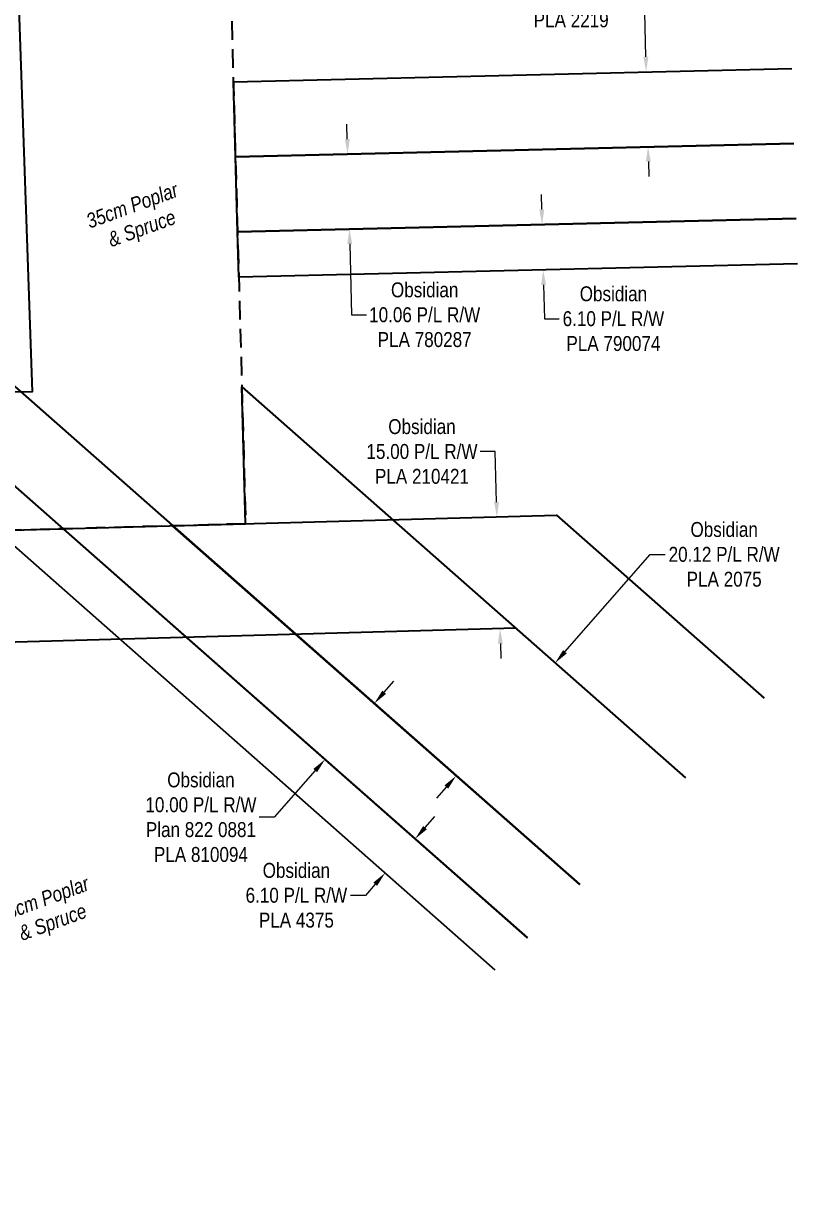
# Model space of a CAD drawing. Extents: x 623995 to 631000, y 5840139 to 5844688.
# Drawn here: x 630481 to 631000, y 5840557 to 5841346 of the extents above; entities that cross this region are included whole.
import ezdxf

# ---------------------------------------------------------------- set-up
doc = ezdxf.new("R2010")
doc.units = 0
doc.header["$LTSCALE"] = 5
doc.header["$PDSIZE"] = 0.5
doc.linetypes.add('foc-ACCESSROAD', pattern=[3.75, 2.5, -1.25])
doc.layers.get('Defpoints').update_dxf_attribs({"color": 9})
for name, color, linetype in [('C-RW', 13, 'Continuous'), ('C-WS', 13, 'foc-ACCESSROAD'), ('T-BUSH-T', 110, 'Continuous')]:
    doc.layers.add(name, color=color, linetype=linetype)
doc.layers.add('C-RW-T', color=13, linetype='Continuous', lineweight=9)
doc.styles.add('80CG', font='ARIALN.TTF', dxfattribs={"height": 10})
doc.styles.add('80L', font='ARIALN.TTF', dxfattribs={"height": 10})
doc.dimstyles.new('Compass 5 000', dxfattribs={"dimscale": 5, "dimtxt": 9, "dimasz": 2, "dimexe": 0.2, "dimexo": 0.0625, "dimgap": 0.5, "dimtad": 0, "dimtih": 1, "dimtoh": 1, "dimzin": 0, "dimdsep": 46, "dimtxsty": '80CG', "dimcen": 0.1, "dimse1": 1, "dimse2": 1, "dimclrd": 256, "dimclrt": 256, "dimaunit": 1, "dimadec": 4, "dimazin": 0, "dimtfac": 0.06, "dimtofl": 0, "dimtmove": 0, "dimatfit": 1, "dimfxl": 0.2, "dimtolj": 1, "dimtzin": 0, "dimlwd": -1, "dimarcsym": 0})

# ---------------------------------------------------------------- blocks, each defined once
blk = doc.blocks.new('*D702')
at = {"layer": 'C-RW-T', "transparency": 16777216}
for p, q in [((630797.34, 5841059.26), (630787.34, 5841059.26)), ((630798.27, 5841025.45), (630797.34, 5841059.26)), ((630800.86, 5840930.51), (630801.13, 5840920.51))]:
    blk.add_line(p, q, dxfattribs=at)
for points in [[(630799.93, 5841025.49), (630796.6, 5841025.4), (630798.54, 5841015.45)], [(630802.53, 5840930.55), (630799.19, 5840930.46), (630800.59, 5840940.5)]]:
    blk.add_solid(points, dxfattribs=at)
at = {"layer": 'Defpoints', "color": 0, "transparency": 16777216}
for p in [(630767.28, 5841014.6), (630798.54, 5841015.45), (630769.33, 5840939.65)]:
    blk.add_point(p, dxfattribs=at)
at = {"layer": 'C-RW-T', "transparency": 16777216, "insert": (630748.26, 5841059.26), "char_height": 10, "attachment_point": 5, "style": '80CG'}
blk.add_mtext('\\A1;Obsidian\\P15.00 P/L R/W\\PPLA 210421', dxfattribs=at)
blk = doc.blocks.new('*D703')
at = {"layer": 'C-RW-T', "transparency": 16777216}
for p, q in [((630722.88, 5840897.88), (630729.49, 5840905.38)), ((630676.63, 5840845.36), (630649.08, 5840814.08)), ((630649.08, 5840814.08), (630639.08, 5840814.08))]:
    blk.add_line(p, q, dxfattribs=at)
for points in [[(630721.63, 5840898.98), (630724.13, 5840896.78), (630716.27, 5840890.37)], [(630675.37, 5840846.46), (630677.88, 5840844.26), (630683.23, 5840852.86)]]:
    blk.add_solid(points, dxfattribs=at)
at = {"layer": 'Defpoints', "color": 0, "transparency": 16777216}
for p in [(630721.82, 5840885.48), (630683.23, 5840852.86), (630688.79, 5840847.97)]:
    blk.add_point(p, dxfattribs=at)
at = {"layer": 'C-RW-T', "transparency": 16777216, "insert": (630599.99, 5840814.08), "char_height": 10, "attachment_point": 5, "style": '80CG'}
blk.add_mtext('\\A1;Obsidian\\P10.00 P/L R/W\\PPlan 822 0881\\PPLA 810094', dxfattribs=at)
blk = doc.blocks.new('*D705')
at = {"layer": 'C-RW-T', "transparency": 16777216}
for p, q in [((630750.3, 5840807.13), (630756.91, 5840814.63)), ((630716.93, 5840769.24), (630710.32, 5840761.73)), ((630710.32, 5840761.73), (630700.32, 5840761.73))]:
    blk.add_line(p, q, dxfattribs=at)
for points in [[(630749.05, 5840808.23), (630751.55, 5840806.03), (630743.69, 5840799.62)], [(630715.68, 5840770.34), (630718.18, 5840768.14), (630723.54, 5840776.74)]]:
    blk.add_solid(points, dxfattribs=at)
at = {"layer": 'Defpoints', "color": 0, "transparency": 16777216}
for p in [(630748.36, 5840795.51), (630723.54, 5840776.74), (630728.21, 5840772.63)]:
    blk.add_point(p, dxfattribs=at)
at = {"layer": 'C-RW-T', "transparency": 16777216, "insert": (630664.01, 5840761.73), "char_height": 10, "attachment_point": 5, "style": '80CG'}
blk.add_mtext('\\A1;Obsidian\\P6.10 P/L R/W\\PPLA 4375', dxfattribs=at)
blk = doc.blocks.new('*D706')
at = {"layer": 'C-RW-T', "transparency": 16777216}
for p, q in [((630897.43, 5841365.32), (630887.43, 5841365.32)), ((630898.42, 5841323.95), (630897.43, 5841365.32)), ((630900.11, 5841253.65), (630900.35, 5841243.65))]:
    blk.add_line(p, q, dxfattribs=at)
for points in [[(630900.09, 5841323.99), (630896.76, 5841323.91), (630898.66, 5841313.95)], [(630901.77, 5841253.69), (630898.44, 5841253.61), (630899.87, 5841263.64)]]:
    blk.add_solid(points, dxfattribs=at)
at = {"layer": 'Defpoints', "color": 0, "transparency": 16777216}
for p in [(630892.27, 5841313.8), (630898.66, 5841313.95), (630893.48, 5841263.49)]:
    blk.add_point(p, dxfattribs=at)
at = {"layer": 'C-RW-T', "transparency": 16777216, "insert": (630848.34, 5841365.32), "char_height": 10, "attachment_point": 5, "style": '80CG'}
blk.add_mtext('\\A1;Obsidian\\P10.06 P/L R/W\\PPLA 2219', dxfattribs=at)
blk = doc.blocks.new('*D709')
at = {"layer": 'C-RW-T', "transparency": 16777216}
for p, q in [((630844.16, 5840925.05), (630901.41, 5840990.3)), ((630901.41, 5840990.3), (630911.41, 5840990.3)), ((630764.59, 5840834.36), (630757.99, 5840826.84))]:
    blk.add_line(p, q, dxfattribs=at)
for points in [[(630842.91, 5840926.15), (630845.41, 5840923.95), (630837.56, 5840917.53)], [(630763.33, 5840835.46), (630765.84, 5840833.26), (630771.18, 5840841.87)]]:
    blk.add_solid(points, dxfattribs=at)
at = {"layer": 'Defpoints', "color": 0, "transparency": 16777216}
for p in [(630837.56, 5840917.53), (630879.73, 5840880.54), (630813.35, 5840804.88)]:
    blk.add_point(p, dxfattribs=at)
at = {"layer": 'C-RW-T', "transparency": 16777216, "insert": (630950.95, 5840990.3), "char_height": 10, "attachment_point": 5, "style": '80CG'}
blk.add_mtext('\\A1;Obsidian\\P20.12 P/L R/W\\PPLA 2075', dxfattribs=at)
blk = doc.blocks.new('*D714')
at = {"layer": 'C-RW-T', "transparency": 16777216}
for p, q in [((630698.16, 5841268.73), (630697.92, 5841278.73)), ((630699.85, 5841198.43), (630700.98, 5841150.95)), ((630700.98, 5841150.95), (630710.98, 5841150.95))]:
    blk.add_line(p, q, dxfattribs=at)
for points in [[(630699.83, 5841268.77), (630696.5, 5841268.69), (630698.4, 5841258.73)], [(630701.51, 5841198.47), (630698.18, 5841198.39), (630699.61, 5841208.42)]]:
    blk.add_solid(points, dxfattribs=at)
at = {"layer": 'Defpoints', "color": 0, "transparency": 16777216}
for p in [(630723.71, 5841259.34), (630699.61, 5841208.42), (630724.91, 5841209.03)]:
    blk.add_point(p, dxfattribs=at)
at = {"layer": 'C-RW-T', "transparency": 16777216, "insert": (630750.07, 5841150.95), "char_height": 10, "attachment_point": 5, "style": '80CG'}
blk.add_mtext('\\A1;Obsidian\\P10.06 P/L R/W\\PPLA 780287', dxfattribs=at)
blk = doc.blocks.new('*D715')
at = {"layer": 'C-RW-T', "transparency": 16777216}
for p, q in [((630828.61, 5841221.52), (630828.37, 5841231.51)), ((630829.82, 5841171.04), (630830.36, 5841148.31)), ((630830.36, 5841148.31), (630840.36, 5841148.31))]:
    blk.add_line(p, q, dxfattribs=at)
for points in [[(630830.27, 5841221.56), (630826.94, 5841221.48), (630828.85, 5841211.52)], [(630831.48, 5841171.07), (630828.15, 5841171), (630829.58, 5841181.03)]]:
    blk.add_solid(points, dxfattribs=at)
at = {"layer": 'Defpoints', "color": 0, "transparency": 16777216}
for p in [(630835.61, 5841211.68), (630829.58, 5841181.03), (630836.34, 5841181.19)]:
    blk.add_point(p, dxfattribs=at)
at = {"layer": 'C-RW-T', "transparency": 16777216, "insert": (630876.67, 5841148.31), "char_height": 10, "attachment_point": 5, "style": '80CG'}
blk.add_mtext('\\A1;Obsidian\\P6.10 P/L R/W\\PPLA 790074', dxfattribs=at)

msp = doc.modelspace()

# ---------------------------------------------------------------- linework, layer by layer
at = {"layer": 'C-RW', "flags": 128}
for points in [[(630452.55, 5842088.075), (630473.085, 5841496.152), (630475.688, 5841421.145), (630486.783, 5841099.222), (630193.249, 5841095.977), (630192.312, 5841170.944), (630409.194, 5841173.341), (630377.705, 5842081.116), (630377.512, 5842086.678)], [(630818.941, 5840733.352), (630191.013, 5841286.348), (630190.072, 5841353.778), (630854.16, 5840768.937)], [(630997.731, 5841265.903), (630623.143, 5841256.929), (630621.743, 5841307.231), (630996.247, 5841316.203)], [(630999.216, 5841215.598), (630624.543, 5841206.628), (630623.143, 5841256.929), (630997.731, 5841265.903)], [(631000.116, 5841185.118), (630625.392, 5841176.14), (630624.543, 5841206.628), (630999.216, 5841215.598)], [(630854.16, 5840768.937), (630580.996, 5841009.504), (630629.993, 5841010.843), (630627.439, 5841102.604), (630925.021, 5840840.533)], [(630925.021, 5840840.533), (630811.174, 5840940.794), (630195.987, 5840923.653), (630193.249, 5841095.977), (630275.776, 5841096.89), (630278.45, 5841001.236), (630838.598, 5841016.544), (630977.849, 5840893.91)], [(630797.457, 5840711.645), (630462.902, 5841006.277), (630507.647, 5841007.498), (630818.941, 5840733.352)]]:
    msp.add_lwpolyline(points, dxfattribs=at)
at = {"layer": 'C-WS', "flags": 128}
msp.add_lwpolyline([(629739.873, 5841603.823), (629973.943, 5841812.393), (630169.918, 5841607.903), (630613.033, 5841620.138), (630629.993, 5841010.843), (630294.258, 5841001.663), (630295.033, 5840938.203), (630320.538, 5840565.018), (629996.178, 5840556.518), (629878.998, 5840650.153), (629823.813, 5840873.653), (629868.208, 5841099.803), (629858.188, 5841491.323), (629739.873, 5841603.823)], close=True, dxfattribs=at)

# ---------------------------------------------------------------- texts
at = {"layer": 'Defpoints', "insert": (630488.484, 5841205.898), "char_height": 9.98908, "attachment_point": 1, "rotation": 20, "style": '80L'}
msp.add_mtext_dynamic_manual_height_columns('\\pi35.633;{\\fArial Narrow|b0|i1|c0|p34;35cm Poplar \\P\\pi44.995;& Spruce}', width=135.87531, gutter_width=100, heights=[0], dxfattribs=at)
at = {"layer": 'T-BUSH-T', "insert": (630428.709, 5840740.788), "char_height": 9.98908, "attachment_point": 1, "rotation": 20, "style": '80L'}
msp.add_mtext_dynamic_manual_height_columns('\\pi35.633;{\\fArial Narrow|b0|i1|c0|p34;35cm Poplar \\P\\pi44.995;& Spruce}', width=135.87531, gutter_width=100, heights=[0], dxfattribs=at)

# ---------------------------------------------------------------- dimensions: what is measured, and where the dimension line sits
at = {"layer": 'C-RW-T'}
for base, p1, p2, angle, text, picture, middle in [((630898.662, 5841313.949), (630893.476, 5841263.49), (630892.271, 5841313.796), 91.372436, 'Obsidian\\P10.06 P/L R/W\\PPLA 2219', '*D706', (630848.345, 5841365.322)), ((630699.606, 5841208.425), (630723.706, 5841259.339), (630724.911, 5841209.031), 271.37159, 'Obsidian\\P10.06 P/L R/W\\PPLA 780287', '*D714', (630750.068, 5841150.951)), ((630829.577, 5841181.032), (630835.614, 5841211.681), (630836.345, 5841181.194), 271.372534, 'Obsidian\\P6.10 P/L R/W\\PPLA 790074', '*D715', (630876.671, 5841148.306)), ((630798.539, 5841015.45), (630769.328, 5840939.651), (630767.279, 5841014.595), 91.565468, 'Obsidian\\P15.00 P/L R/W\\PPLA 210421', '*D702', (630748.256, 5841059.262)), ((630837.565, 5840917.533), (630813.348, 5840804.878), (630879.73, 5840880.537), 48.736136, 'Obsidian\\P20.12 P/L R/W\\PPLA 2075', '*D709', (630950.952, 5840990.302)), ((630683.235, 5840852.864), (630721.825, 5840885.48), (630688.791, 5840847.971), 228.630635, 'Obsidian\\P10.00 P/L R/W\\PPlan 822 0881\\PPLA 810094', '*D703', (630599.991, 5840814.078))]:
    dim = msp.add_linear_dim(base=base, p1=p1, p2=p2, angle=angle, text=text, dimstyle='Compass 5 000', dxfattribs=at)
    dim.commit()
    dim.dimension.update_dxf_attribs({"geometry": picture, "text_midpoint": middle, "dimtype": 161})
dim = msp.add_aligned_dim(p1=(630748.357, 5840795.513), p2=(630728.207, 5840772.632), distance=-6.22, text='Obsidian\\P6.10 P/L R/W\\PPLA 4375', dimstyle='Compass 5 000', dxfattribs=at)
dim.commit()
dim.dimension.update_dxf_attribs({"geometry": '*D705', "text_midpoint": (630664.011, 5840761.733)})

doc.saveas('drawing.dxf')
